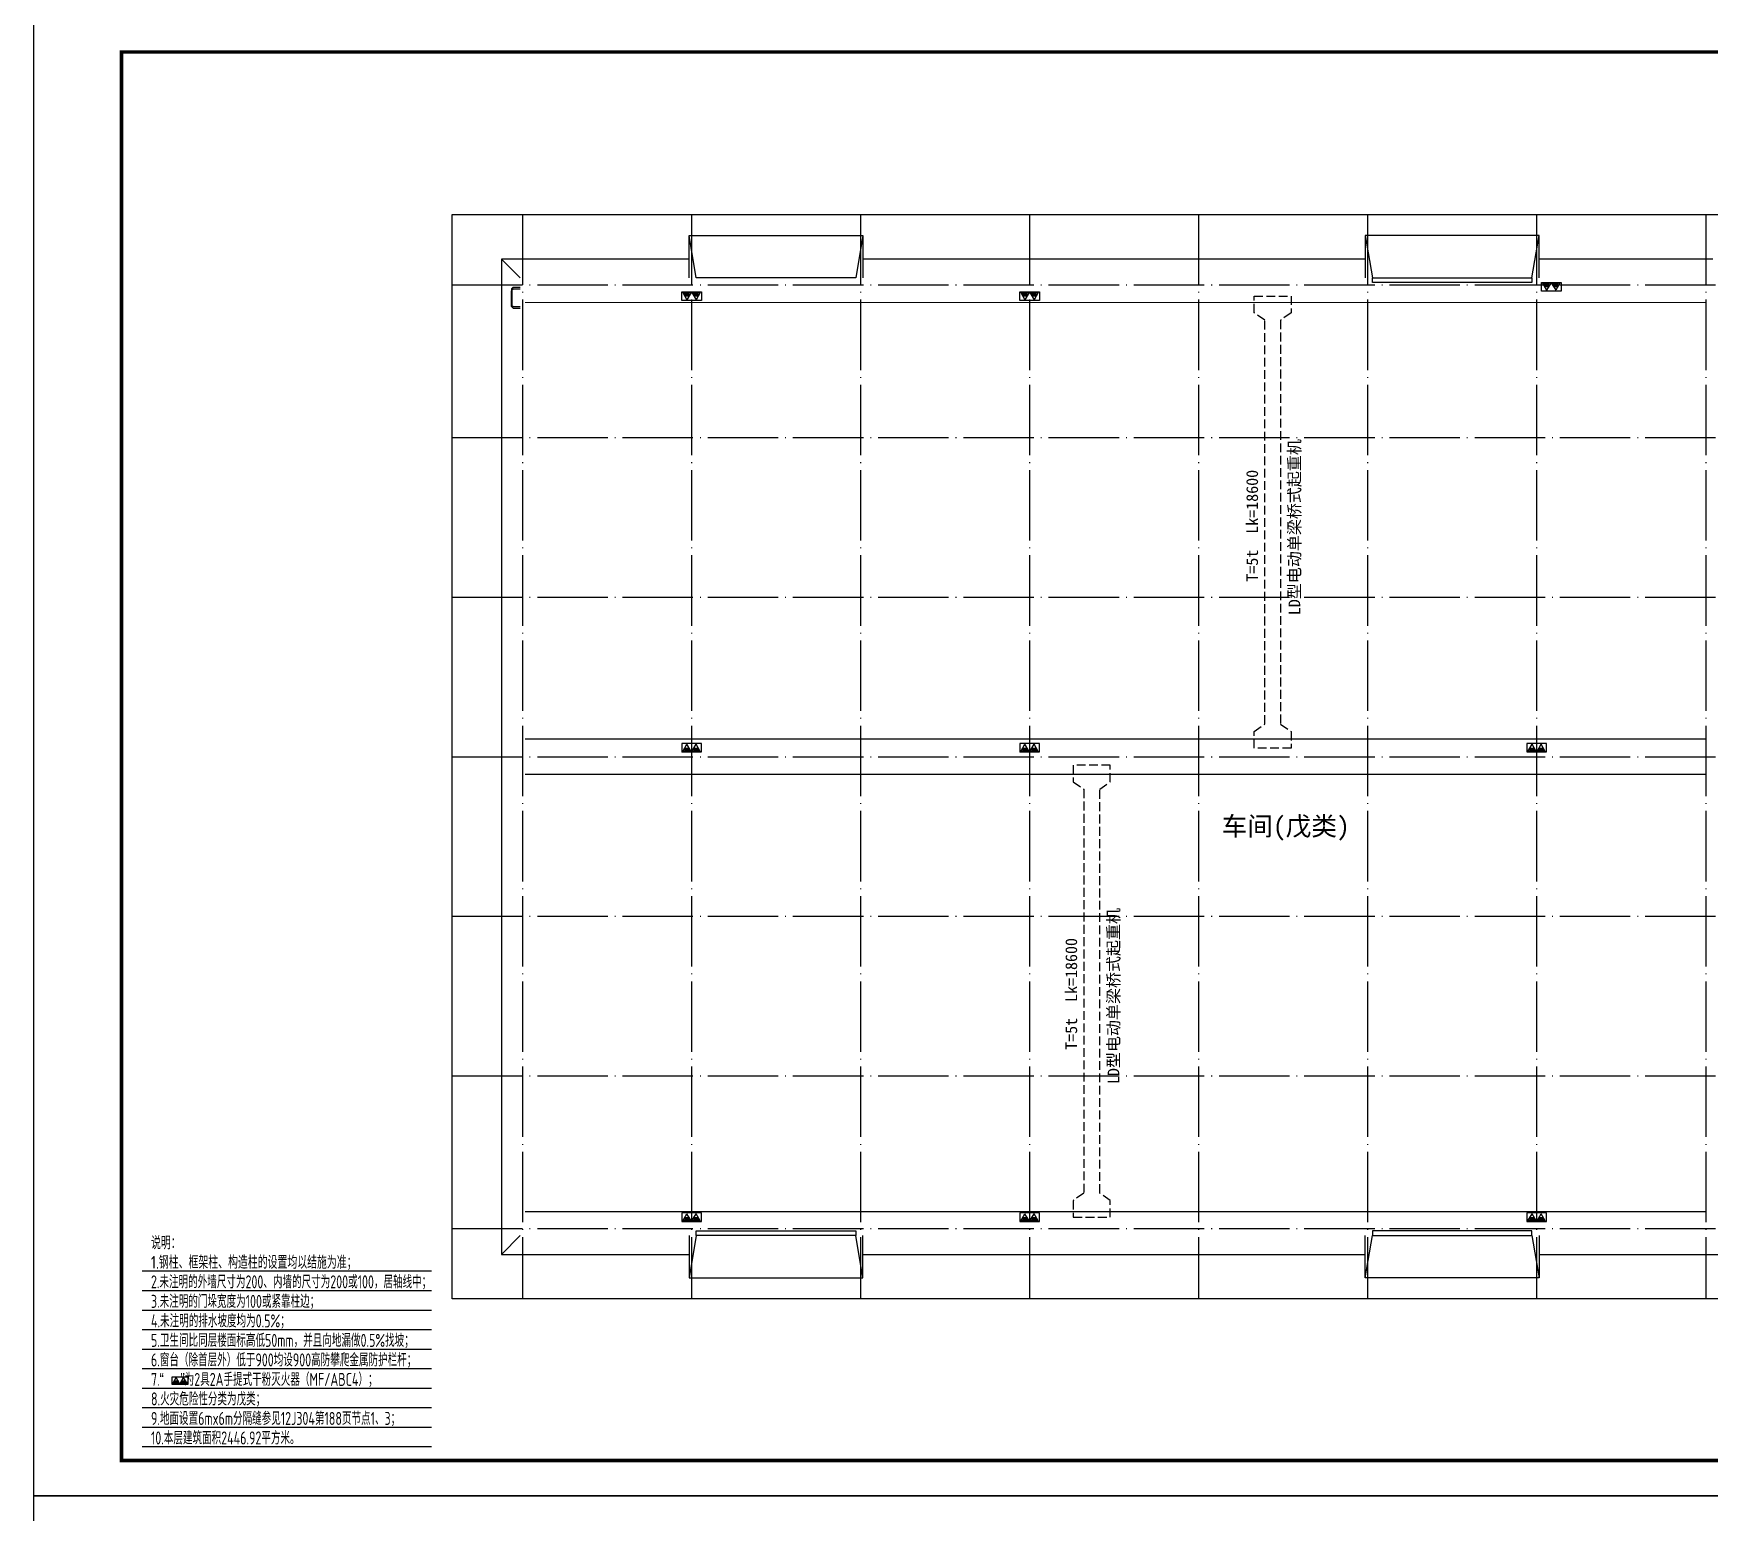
# Model space of a CAD drawing. Extents: x 5412679 to 5683609, y 301830 to 763830.
# Drawn here: x 5412679 to 5484074, y 616118 to 679118 of the extents above; entities that cross this region are included whole.
import ezdxf

# ---------------------------------------------------------------- set-up
doc = ezdxf.new("R2010")
doc.units = 0
doc.header["$LTSCALE"] = 1000
doc.header["$MEASUREMENT"] = 0
doc.linetypes.add('DASH', pattern=[0.35, 0.25, -0.1])
doc.linetypes.add('DOTE', pattern=[2.42, 2, -0.2, 0.02, -0.2])
doc.layers.get('Defpoints').update_dxf_attribs({"color": 56})
for name, color, linetype in [('$dl$', 255, 'Continuous'), ('DOTE', 252, 'DOTE'), ('PUB_TEXT', 7, 'Continuous'), ('PUB_TITLE', 4, 'Continuous'), ('WALL', 30, 'Continuous')]:
    doc.layers.add(name, color=color, linetype=linetype)
doc.styles.add('TSSD_REIN', font='TSSDENG', dxfattribs={"width": 0.8, "bigfont": 'TSSDCHN'})
doc.styles.add('黑体', font='simhei.ttf', dxfattribs={"width": 0.6})

# ---------------------------------------------------------------- blocks, each defined once
blk = doc.blocks.new('A$C02C13371')
for p, q in [((75, 375), (0, 300)), ((0, 300), (0, 0)), ((75, 375), (75, 0)), ((813, 348), (87, 348)), ((750, 375), (150, 375)), ((825, 375), (900, 300)), ((825, 300), (825, 0)), ((900, 300), (900, 0))]:
    blk.add_line(p, q)
at = {"layer": 'WALL'}
for p, q in [((87, 300), (75, 300)), ((150, 363), (87, 363)), ((87, 363), (87, 300)), ((150, 375), (150, 363)), ((750, 375), (750, 363)), ((825, 375), (750, 375)), ((750, 363), (813, 363)), ((813, 363), (813, 300)), ((813, 300), (825, 300)), ((825, 300), (825, 375))]:
    blk.add_line(p, q, dxfattribs=at)
blk.add_lwpolyline([(75, 301), (75, 375), (150, 375)], dxfattribs=at)
blk = doc.blocks.new('A$C09E87549')
h = blk.add_hatch()
h.set_pattern_fill('ANSI32', color=6, scale=92.565, angle=180, style=0)
h.set_pattern_definition([(225, (650584.016, -313493.7), (24.5450022, -24.5450022), []), (225, (650567.653, -313493.7), (24.5450022, -24.5450022), [])])
h.paths.add_polyline_path([(93, 132), (213, 132), (213, 222), (93, 222)])
h = blk.add_hatch()
h.set_pattern_fill('ANSI32', color=6, scale=92.565, angle=180, style=0)
h.set_pattern_definition([(225, (650829.586, -313493.7), (24.5450022, -24.5450022), []), (225, (650813.222, -313493.7), (24.5450022, -24.5450022), [])])
h.paths.add_polyline_path([(458, 132), (458, 222), (338, 222), (338, 132)])
at = {"color": 6}
for p, q in [((42, 222), (263, 222)), ((42, 222), (153, 26)), ((93, 132), (93, 222)), ((213, 132), (93, 132)), ((263, 222), (153, 26)), ((213, 132), (213, 222)), ((288, 222), (509, 222)), ((288, 222), (398, 26)), ((338, 132), (338, 222)), ((458, 132), (338, 132)), ((509, 222), (398, 26)), ((458, 132), (458, 222))]:
    blk.add_line(p, q, dxfattribs=at)
at = {"color": 6, "ltscale": 0.5, "const_width": 12}
blk.add_lwpolyline([(540, 6), (6, 6), (6, 236), (540, 236), (540, 6)], dxfattribs=at)
at = {"color": 6}
blk.add_lwpolyline([(540, 236), (6, 236), (6, 6), (540, 6)], close=True, dxfattribs=at)

msp = doc.modelspace()

# ---------------------------------------------------------------- linework, layer by layer
at = {"layer": '$dl$', "linetype": 'DOTE', "ltscale": 1.5, "const_width": 50}
for points in [[(5433612, 667662), (5483912, 667662)], [(5433612, 649063), (5483912, 649063)], [(5433612, 647562), (5483912, 647562)], [(5433612, 628935), (5483912, 628935)]]:
    msp.add_lwpolyline(points, dxfattribs=at)
at = {"layer": '$dl$', "linetype": 'DASH', "ltscale": 1.5}
for points in [[(5465803, 666904), (5465803, 649703), (5466254, 649383), (5466254, 648675), (5464677, 648675), (5464677, 649383), (5465128, 649703), (5465128, 666904), (5464677, 667224), (5464677, 667932), (5466254, 667932), (5466254, 667224)], [(5458097, 629721), (5458097, 646922), (5458548, 647242), (5458548, 647950), (5456971, 647950), (5456971, 647242), (5457422, 646922), (5457422, 629721), (5456971, 629401), (5456971, 628693), (5458548, 628693), (5458548, 629401)]]:
    msp.add_lwpolyline(points, close=True, dxfattribs=at)
at = {"linetype": 'ByBlock'}
for p, q in [((5433412, 668712), (5432612, 669512)), ((5440612, 669512), (5432612, 669512)), ((5432612, 669512), (5432612, 627112)), ((5432612, 627112), (5433412, 627912)), ((5432612, 627112), (5440612, 627112))]:
    msp.add_line(p, q, dxfattribs=at)
for points in [[(5440612, 668712), (5440612, 670512), (5448012, 670512), (5448012, 668712)], [(5448012, 670512), (5447712, 668712), (5440912, 668712), (5440612, 670512)], [(5476812, 668712), (5476812, 670512), (5469412, 670512), (5469412, 668712)], [(5469412, 670512), (5469712, 668712), (5476512, 668712), (5476812, 670512)], [(5469412, 669512), (5448012, 669512)], [(5484212, 669512), (5476812, 669512)], [(5476812, 627112), (5494412, 627112), (5494412, 634712)], [(5440612, 627912), (5440612, 626112), (5448012, 626112), (5448012, 627912)], [(5448012, 626112), (5447712, 627912), (5440912, 627912), (5440612, 626112)], [(5476812, 627912), (5476812, 626112), (5469412, 626112), (5469412, 627912)], [(5469412, 626112), (5469712, 627912), (5476512, 627912), (5476812, 626112)], [(5448012, 627112), (5469412, 627112)]]:
    msp.add_lwpolyline(points, dxfattribs=at)
for points in [[(5469712, 668712), (5476512, 668712), (5476512, 668512), (5469712, 668512)], [(5447712, 627912), (5440912, 627912), (5440912, 628112), (5447712, 628112)], [(5469712, 627912), (5476512, 627912), (5476512, 628112), (5469712, 628112)]]:
    msp.add_lwpolyline(points, close=True, dxfattribs=at)
at = {"layer": 'Defpoints', "ltscale": 2}
msp.add_lwpolyline([(5430512, 671412), (5496512, 671412), (5496512, 625212), (5430512, 625212)], close=True, dxfattribs=at)
at = {"layer": 'DOTE', "ltscale": 1.5}
for p, q in [((5433512, 671412), (5433512, 625212)), ((5440712, 671412), (5440712, 625212)), ((5447912, 671412), (5447912, 625212)), ((5455112, 671412), (5455112, 625212)), ((5462312, 671412), (5462312, 625212)), ((5469512, 671412), (5469512, 625212)), ((5476712, 671412), (5476712, 625212)), ((5483912, 671412), (5483912, 625212)), ((5430512, 668412), (5496512, 668412)), ((5430512, 661912), (5496512, 661912)), ((5430512, 655112), (5496512, 655112)), ((5430512, 648312), (5496512, 648312)), ((5430512, 641512), (5496512, 641512)), ((5430512, 634712), (5496512, 634712)), ((5430512, 628212), (5496512, 628212))]:
    msp.add_line(p, q, dxfattribs=at)
at = {"layer": 'PUB_TEXT'}
for p, q in [((5417301, 626404), (5429636, 626404)), ((5417301, 625573), (5429636, 625573)), ((5417301, 624742), (5429636, 624742)), ((5417301, 623911), (5429636, 623911)), ((5417301, 623080), (5429636, 623080)), ((5417301, 622249), (5429636, 622249)), ((5417301, 621417), (5429636, 621417)), ((5417301, 620586), (5429636, 620586)), ((5417301, 619755), (5429636, 619755)), ((5417301, 618924), (5429636, 618924))]:
    msp.add_line(p, q, dxfattribs=at)
at = {"layer": 'PUB_TITLE', "linetype": 'ByBlock'}
for points in [[(5412679, 616830), (5524129, 616830), (5524129, 679830), (5412679, 679830)], [(5412679, 553830), (5524129, 553830), (5524129, 616830), (5412679, 616830)]]:
    msp.add_lwpolyline(points, close=True, dxfattribs=at)
at = {"layer": 'PUB_TITLE', "linetype": 'ByBlock', "const_width": 150}
msp.add_lwpolyline([(5416429, 618330), (5522629, 618330), (5522629, 678330), (5416429, 678330)], close=True, dxfattribs=at)

# ---------------------------------------------------------------- block references
at = {"layer": '$dl$', "ltscale": 5, "xscale": -1, "rotation": 90}
msp.add_blockref('A$C02C13371', (5433412, 668312), dxfattribs=at)
at = {"ltscale": 0.5, "xscale": -1.579500000196276, "yscale": 1.579500000196276, "zscale": 1.579500000196276}
for p in [(5477764, 668139), (5441143, 667739), (5455543, 667739)]:
    msp.add_blockref('A$C09E87549', p, dxfattribs=at)
at = {"ltscale": 0.5, "rotation": 180}
for p, xscale, yscale, zscale in [((5441143, 648886), 1.579500000196276, 1.579500000196276, 1.579500000196276), ((5455543, 648886), 1.579500000196276, 1.579500000196276, 1.579500000196276), ((5477143, 648886), 1.579500000196276, 1.579500000196276, 1.579500000196276), ((5441143, 628886), 1.579500000196276, 1.579500000196276, 1.579500000196276), ((5455543, 628886), 1.579500000196276, 1.579500000196276, 1.579500000196276), ((5477143, 628886), 1.579500000196276, 1.579500000196276, 1.579500000196276), ((5419274, 621894), 1.296604477773063, 1.296604477773063, 1.296604477773063)]:
    msp.add_blockref('A$C09E87549', p, dxfattribs=dict(at, xscale=xscale, yscale=yscale, zscale=zscale))

# ---------------------------------------------------------------- texts
at = {"layer": 'PUB_TEXT', "style": '黑体'}
for s, p in [('LD型电动单梁桥式起重机', (5466641, 654340)), ('T=5t  Lk=18600', (5464841, 655769)), ('LD型电动单梁桥式起重机', (5458935, 634367)), ('T=5t  Lk=18600', (5457135, 635825))]:
    msp.add_text(s, height=500, rotation=90, dxfattribs=at).set_placement(p)
msp.add_text('车间(戊类)', height=800, dxfattribs=at).set_placement((5463294, 644954))
at = {"layer": 'PUB_TEXT', "style": 'TSSD_REIN'}
for s, width, p in [('说明：', 0.8, (5417683, 627327)), ('1.钢柱、框架柱、构造柱的设置均以结施为准；', 0.8, (5417683, 626496)), ('2.未注明的外墙尺寸为200、内墙的尺寸为200或100，居轴线中；', 0.7, (5417683, 625665)), ('3.未注明的门垛宽度为100或紧靠柱边；', 0.7, (5417683, 624833)), ('4.未注明的排水坡度均为0.5%%%；', 0.7, (5417683, 624002)), ('5.卫生间比同层楼面标高低50mm，并且向地漏做0.5%%%找坡；', 0.7, (5417683, 623171)), ('6.窗台（除首层外）低于900均设900高防攀爬金属防护栏杆；', 0.7, (5417683, 622340)), ('7.“   ”为2具2A手提式干粉灭火器（MF/ABC4）；', 0.7, (5417683, 621509)), ('8.火灾危险性分类为戊类；', 0.7, (5417683, 620678)), ('9.地面设置6mx6m分隔缝参见12J304第188页节点1、3；', 0.7, (5417683, 619846)), ('10.本层建筑面积2446.92平方米。', 0.7, (5417683, 619015))]:
    msp.add_text(s, height=554.1, dxfattribs=dict(at, width=width)).set_placement(p)

doc.saveas('drawing.dxf')
